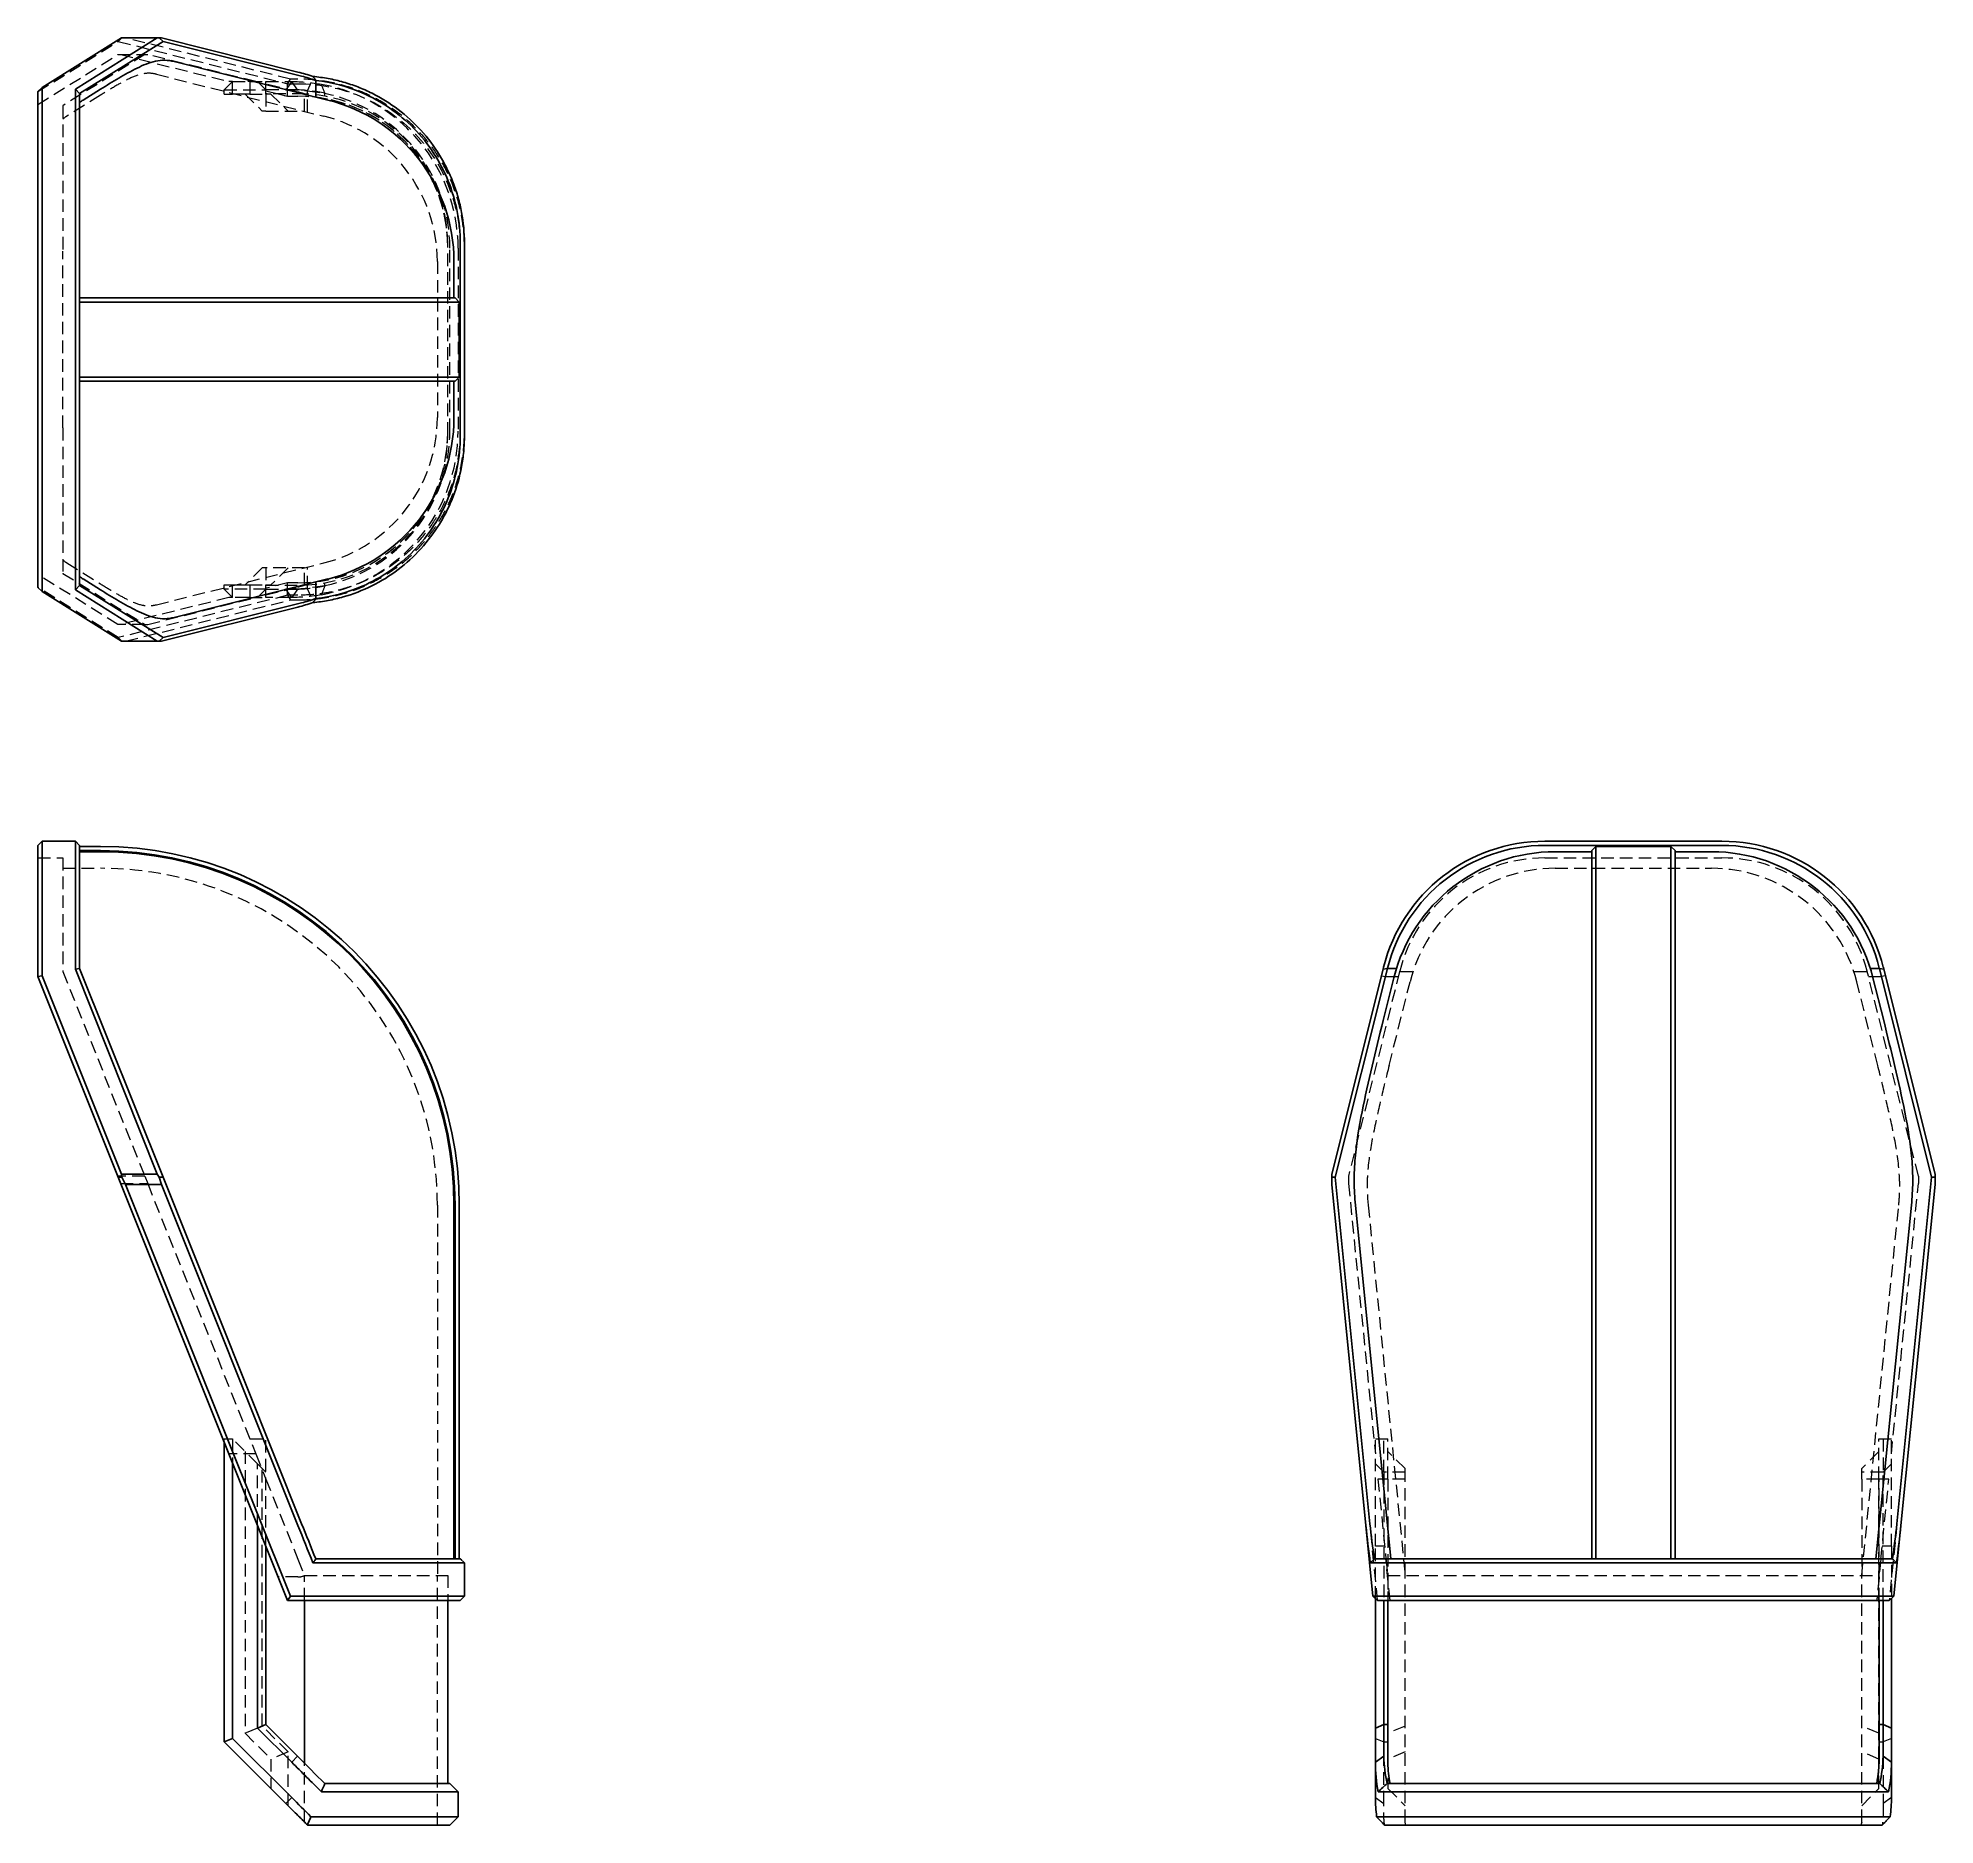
# Model space of a CAD drawing. Header units: millimetres. Extents: x 61 to 254, y 7 to 189.
import ezdxf

# ---------------------------------------------------------------- set-up
doc = ezdxf.new("R2010")
doc.units = ezdxf.units.MM
doc.linetypes.add('HIDDEN', pattern=[1.905, 1.27, -0.635])

msp = doc.modelspace()

# ---------------------------------------------------------------- linework, layer by layer
at = {"color": 7, "linetype": 'HIDDEN', "lineweight": 18}
for p, q in [((60.85, 183.2), (69.01, 188.3)), ((69.01, 188.3), (69.38, 188.66)), ((69.01, 188.3), (86.22, 184)), ((86.5, 184.47), (69.76, 188.66)), ((60.85, 181.89), (68.96, 186.96)), ((71.7, 186.96), (63.38, 181.77)), ((68.96, 186.96), (71.7, 186.96)), ((69.27, 186.96), (80.26, 184.22)), ((71.7, 186.96), (72, 186.96)), ((83, 184.22), (72, 186.96)), ((72.88, 184.96), (89.91, 180.7)), ((80.63, 184.22), (79.79, 183.37)), ((79.79, 182.95), (79.79, 183.37)), ((79.79, 183.37), (84.02, 183.37)), ((80.63, 184.22), (80.26, 184.22)), ((80.63, 182.95), (80.63, 184.22)), ((80.63, 184.22), (82.17, 184.22)), ((82.38, 184.22), (82.17, 184.22)), ((82.38, 184.22), (82.38, 182.95)), ((82.38, 184.22), (84.02, 184.22)), ((84.02, 183.37), (83.17, 184.22)), ((84.02, 182.95), (84.02, 184.22)), ((84.02, 184.22), (86.64, 184.22)), ((87.27, 183.15), (84.02, 183.96)), ((87.24, 183.37), (84.02, 183.37)), ((84.02, 183.28), (86.22, 182.73)), ((86.64, 184.22), (86.04, 183.37)), ((86.22, 184), (86.5, 184.47)), ((86.22, 184), (87.27, 184)), ((86.22, 182.73), (86.22, 184)), ((87.27, 184.47), (86.5, 184.47)), ((87.24, 183.37), (86.64, 184.22)), ((88.24, 181.12), (88.24, 183.29)), ((63.38, 181.77), (63.38, 181.76)), ((63.38, 181.76), (63.38, 166.99)), ((67.2, 182.83), (63.79, 180.7)), ((79.79, 182.95), (80.63, 182.95)), ((81.9, 182.95), (80.63, 182.95)), ((81.9, 182.95), (83.65, 181.2)), ((82.38, 182.95), (81.9, 182.95)), ((82.38, 182.95), (84.02, 182.95)), ((87.94, 182.97), (84.02, 182.97)), ((84.02, 182.95), (84.02, 181.2)), ((84.53, 182.95), (84.02, 182.95)), ((84.53, 182.95), (86.28, 181.2)), ((85.26, 182.97), (86.22, 182.73)), ((86.22, 182.73), (86.22, 182.97)), ((86.22, 182.73), (87.27, 182.73)), ((86.22, 182.73), (87.27, 182.73)), ((87.94, 181.2), (87.94, 182.97)), ((87.94, 181.2), (87.94, 182.97)), ((90, 182.73), (90, 183.02)), ((84.02, 181.2), (83.65, 181.2)), ((84.02, 181.2), (87.94, 181.2)), ((63.38, 149.01), (63.38, 166.99)), ((101.44, 165.94), (101.44, 150.06)), ((102.5, 148.32), (102.5, 167.68)), ((102.5, 148.32), (102.5, 167.68)), ((102.71, 148.7), (102.71, 167.3)), ((103.55, 167.3), (103.55, 148.7)), ((63.38, 149.01), (63.38, 134.24)), ((103.77, 148.53), (103.73, 147.76)), ((63.79, 135.3), (67.2, 133.17)), ((72.88, 131.04), (89.91, 135.3)), ((68.96, 129.04), (60.85, 134.11)), ((63.38, 134.24), (63.38, 134.23)), ((63.38, 134.23), (71.7, 129.04)), ((79.79, 133.05), (80.63, 133.05)), ((79.79, 132.63), (79.79, 133.05)), ((80.63, 131.78), (80.63, 133.05)), ((80.63, 133.05), (81.9, 133.05)), ((83.65, 134.8), (81.9, 133.05)), ((81.9, 133.05), (82.38, 133.05)), ((82.38, 133.05), (82.38, 131.78)), ((82.38, 133.05), (84.02, 133.05)), ((84.02, 134.8), (83.65, 134.8)), ((84.02, 134.8), (84.02, 133.05)), ((87.94, 134.8), (84.02, 134.8)), ((86.22, 133.27), (84.02, 132.72)), ((84.02, 131.78), (84.02, 133.05)), ((84.02, 133.05), (84.53, 133.05)), ((86.28, 134.8), (84.53, 133.05)), ((86.22, 133.27), (85.26, 133.03)), ((87.27, 133.27), (86.22, 133.27)), ((86.22, 132), (86.22, 133.27)), ((86.22, 133.03), (86.22, 133.27)), ((87.27, 133.27), (86.22, 133.27)), ((87.94, 133.03), (87.94, 134.8)), ((87.94, 133.03), (87.94, 134.8)), ((88.24, 132.71), (88.24, 134.88)), ((90, 132.98), (90, 133.27)), ((69.01, 127.7), (60.85, 132.8)), ((86.22, 132), (69.01, 127.7)), ((80.26, 131.78), (69.27, 129.04)), ((69.76, 127.34), (86.5, 131.53)), ((72, 129.04), (83, 131.78)), ((79.79, 132.63), (80.63, 131.78)), ((84.02, 132.63), (79.79, 132.63)), ((80.63, 131.78), (80.26, 131.78)), ((82.17, 131.78), (80.63, 131.78)), ((82.38, 131.78), (82.17, 131.78)), ((82.38, 131.78), (84.02, 131.78)), ((83.17, 131.78), (84.02, 132.63)), ((84.02, 133.03), (87.94, 133.03)), ((84.02, 132.04), (87.27, 132.85)), ((84.02, 132.63), (87.24, 132.63)), ((86.64, 131.78), (84.02, 131.78)), ((86.64, 131.78), (86.04, 132.63)), ((86.22, 132), (86.5, 131.53)), ((87.27, 132), (86.22, 132)), ((86.5, 131.53), (87.27, 131.53)), ((87.24, 132.63), (86.64, 131.78)), ((71.7, 129.04), (68.96, 129.04)), ((69.38, 127.34), (69.01, 127.7)), ((71.7, 129.04), (72, 129.04)), ((60.85, 105.31), (63.38, 105.31)), ((63.38, 105.31), (63.38, 93.78)), ((63.38, 104.25), (67.2, 104.25)), ((214.01, 105.31), (231.99, 105.31)), ((215.06, 104.25), (230.94, 104.25)), ((63.38, 93.78), (63.38, 93.75)), ((63.38, 93.75), (71.7, 72.97)), ((199.23, 93.75), (194.04, 72.97)), ((197.38, 93.33), (197.8, 93.25)), ((197.8, 93.26), (198.01, 94.07)), ((197.8, 93.25), (197.8, 93.26)), ((197.8, 93.26), (199.11, 93.26)), ((198.17, 84.21), (200.3, 92.72)), ((199.24, 93.78), (199.23, 93.75)), ((199.23, 93.75), (200.59, 93.75)), ((245.41, 93.75), (246.77, 93.75)), ((247.83, 84.21), (245.7, 92.72)), ((246.77, 93.75), (246.76, 93.78)), ((251.96, 72.97), (246.77, 93.75)), ((246.89, 93.26), (248.2, 93.26)), ((247.99, 94.07), (248.2, 93.26)), ((248.62, 93.33), (248.2, 93.25)), ((248.2, 93.26), (248.2, 93.25)), ((71.7, 72.97), (68.96, 72.97)), ((69.27, 72.2), (72, 72.2)), ((71.7, 72.97), (72, 72.2)), ((72, 72.2), (83, 44.72)), ((194.04, 72.97), (194.04, 72.2)), ((194.04, 72.2), (196.78, 44.72)), ((249.22, 44.72), (251.96, 72.2)), ((251.96, 72.97), (251.96, 72.2)), ((101.44, 70.01), (101.44, 32.37)), ((196.04, 70.01), (199.8, 32.37)), ((246.2, 32.37), (249.96, 70.01)), ((79.79, 45.91), (79.79, 46.25)), ((79.79, 46.25), (80.63, 46.25)), ((83, 44.72), (80.26, 44.72)), ((80.63, 46.25), (80.63, 43.79)), ((83.17, 43.71), (80.63, 46.25)), ((81.9, 44.98), (81.9, 16.33)), ((82.38, 46.25), (84.02, 46.25)), ((83, 44.72), (84.02, 42.17)), ((84.02, 35.34), (84.02, 46.25)), ((196.78, 46.25), (198.05, 46.25)), ((196.78, 35.34), (196.78, 46.25)), ((197.63, 42.87), (197.63, 46.25)), ((198.05, 42.17), (198.05, 46.25)), ((199.8, 43.23), (198.05, 44.98)), ((247.95, 44.98), (246.2, 43.23)), ((247.95, 46.25), (249.22, 46.25)), ((247.95, 42.17), (247.95, 46.25)), ((248.37, 46.25), (248.37, 42.87)), ((249.22, 35.34), (249.22, 46.25)), ((83.17, 37.45), (83.17, 43.71)), ((83.17, 43.71), (84.02, 42.87)), ((83.65, 17.06), (83.65, 43.23)), ((196.78, 43.71), (197.63, 42.87)), ((197.63, 42.87), (197.63, 29.83)), ((199.8, 42.87), (197.63, 42.87)), ((199.8, 42.87), (199.8, 43.23)), ((199.8, 42.17), (199.8, 42.87)), ((246.2, 42.87), (246.2, 43.23)), ((248.37, 42.87), (246.2, 42.87)), ((246.2, 42.17), (246.2, 42.87)), ((248.37, 42.87), (249.22, 43.71)), ((248.37, 29.83), (248.37, 42.87)), ((84.02, 42.17), (87.27, 34.02)), ((197.04, 42.17), (197.85, 34.02)), ((198.05, 42.17), (197.04, 42.17)), ((198.03, 42.17), (198.03, 32.37)), ((199.8, 42.17), (198.03, 42.17)), ((198.05, 42.17), (198.05, 16.33)), ((199.8, 32.37), (199.8, 42.17)), ((246.2, 42.17), (246.2, 32.37)), ((247.97, 42.17), (246.2, 42.17)), ((248.96, 42.17), (247.95, 42.17)), ((247.95, 16.33), (247.95, 42.17)), ((247.97, 32.37), (247.97, 42.17)), ((248.15, 34.02), (248.96, 42.17)), ((197, 29.83), (196.22, 37.63)), ((249.78, 37.63), (249, 29.83)), ((197.72, 35.34), (196.78, 35.34)), ((196.78, 30.02), (196.78, 35.34)), ((249.22, 35.34), (248.28, 35.34)), ((249.22, 35.34), (249.22, 30.02)), ((87.27, 34.02), (87.94, 32.37)), ((103.92, 33.91), (103.76, 34.06)), ((103.77, 34.06), (104.19, 33.64)), ((198.27, 29.83), (197.85, 34.02)), ((248.15, 34.02), (247.73, 29.83)), ((87.27, 32.23), (85.26, 32.23)), ((87.94, 32.37), (102.5, 32.37)), ((87.94, 32.37), (102.5, 32.37)), ((87.94, 29.83), (87.94, 32.37)), ((101.44, 7), (101.44, 32.37)), ((102.5, 32.37), (102.5, 29.84)), ((102.5, 32.37), (102.5, 29.84)), ((198.03, 32.37), (213.32, 32.37)), ((198.03, 32.37), (198.03, 32.23)), ((198.03, 32.37), (213.32, 32.37)), ((198.27, 29.83), (198.03, 32.23)), ((198.03, 32.23), (198.03, 29.83)), ((199.8, 7.31), (199.8, 32.37)), ((213.32, 32.37), (232.68, 32.37)), ((213.32, 32.37), (232.68, 32.37)), ((232.68, 32.37), (247.97, 32.37)), ((232.68, 32.37), (247.97, 32.37)), ((246.2, 7.31), (246.2, 32.37)), ((247.97, 32.23), (247.73, 29.83)), ((247.97, 32.23), (247.97, 32.37)), ((247.97, 29.83), (247.97, 32.23)), ((86.22, 29.83), (86.22, 29.83)), ((83.17, 16.86), (81.9, 16.33)), ((81.9, 16.33), (84.53, 13.71)), ((86.28, 14.43), (83.65, 17.06)), ((196.78, 15.81), (197.63, 15.46)), ((197.63, 15.46), (198.05, 15.46)), ((199.8, 17.06), (198.05, 16.33)), ((198.05, 16.33), (198.05, 13.71)), ((247.95, 16.33), (246.2, 17.06)), ((247.95, 13.71), (247.95, 16.33)), ((247.95, 15.46), (248.37, 15.46)), ((249.22, 15.81), (248.37, 15.46)), ((86.28, 14.43), (84.53, 13.71)), ((84.53, 13.71), (84.53, 10.72)), ((86.28, 8.97), (86.28, 14.43)), ((197.63, 9.2), (197.63, 13.99)), ((199.8, 14.43), (198.05, 13.71)), ((198.05, 13.71), (198.05, 10.72)), ((247.95, 13.71), (246.2, 14.43)), ((247.95, 10.72), (247.95, 13.71)), ((248.37, 13.99), (248.37, 9.2)), ((87.94, 7.31), (87.94, 13.29)), ((196.78, 9.8), (197.63, 9.2)), ((198.05, 10.72), (199.8, 8.97)), ((246.2, 8.97), (247.95, 10.72)), ((249.22, 9.8), (248.37, 9.2)), ((199.88, 7), (199.8, 7.31)), ((246.2, 7.31), (246.12, 7))]:
    msp.add_line(p, q, dxfattribs=at)
at = {"color": 7, "linetype": 'Continuous', "lineweight": 25}
for p, q in [((69.33, 188.66), (61.27, 183.62)), ((64.65, 183.45), (72.98, 188.66)), ((73.57, 188.3), (65.07, 183)), ((69.33, 188.66), (72.98, 188.66)), ((72.98, 188.66), (73.18, 188.66)), ((73.18, 188.66), (73.57, 188.3)), ((73.18, 188.66), (73.4, 188.66)), ((73.4, 188.66), (87.27, 185.19)), ((87.65, 184.78), (73.57, 188.3)), ((74.7, 186.25), (90.32, 182.34)), ((61.27, 183.62), (60.85, 183.2)), ((60.85, 183.2), (60.85, 183.2)), ((60.85, 182.99), (60.85, 183.2)), ((61.27, 183.62), (61.27, 183.4)), ((61.27, 183.4), (61.27, 166.99)), ((64.65, 183.4), (64.65, 183.45)), ((64.65, 183.45), (65.07, 183)), ((64.65, 166.99), (64.65, 183.4)), ((67.2, 183.44), (65.45, 182.34)), ((89.08, 182.65), (89.08, 184.33)), ((60.85, 166.99), (60.85, 182.99)), ((65.07, 183), (65.08, 182.99)), ((65.08, 182.99), (65.08, 166.99)), ((65.08, 182.99), (65.08, 182.99)), ((103.77, 148.19), (103.77, 167.81)), ((104.19, 167.81), (104.19, 148.19)), ((60.85, 149.01), (60.85, 166.99)), ((61.27, 166.99), (61.27, 149.01)), ((64.65, 149.01), (64.65, 166.99)), ((65.08, 166.99), (65.08, 149.01)), ((103.13, 165.94), (103.13, 162.23)), ((65.08, 162.23), (67.2, 162.23)), ((67.2, 162.23), (103.24, 162.23)), ((103.66, 161.81), (103.24, 162.23)), ((67.2, 161.81), (65.08, 161.81)), ((103.66, 161.81), (67.2, 161.81)), ((103.66, 154.19), (103.66, 161.81)), ((65.08, 154.19), (67.2, 154.19)), ((67.2, 153.77), (65.08, 153.77)), ((67.2, 154.19), (103.66, 154.19)), ((103.24, 153.77), (67.2, 153.77)), ((103.13, 153.77), (103.13, 150.06)), ((103.24, 153.77), (103.66, 154.19)), ((60.85, 133.01), (60.85, 149.01)), ((61.27, 149.01), (61.27, 132.6)), ((64.65, 132.6), (64.65, 149.01)), ((65.08, 149.01), (65.08, 133.01)), ((65.45, 133.66), (67.2, 132.56)), ((74.7, 129.75), (90.32, 133.66)), ((89.08, 131.67), (89.08, 133.35)), ((60.85, 132.8), (60.85, 133.01)), ((61.27, 132.38), (60.85, 132.8)), ((60.85, 132.8), (60.85, 132.8)), ((61.27, 132.6), (61.27, 132.38)), ((61.27, 132.38), (69.33, 127.34)), ((64.65, 132.55), (65.07, 133)), ((64.65, 132.55), (64.65, 132.6)), ((72.98, 127.34), (64.65, 132.55)), ((65.08, 133.01), (65.07, 133)), ((65.07, 133), (73.57, 127.7)), ((65.08, 133.01), (65.08, 133.01)), ((73.57, 127.7), (87.65, 131.22)), ((87.27, 130.81), (73.4, 127.34)), ((72.98, 127.34), (69.33, 127.34)), ((73.18, 127.34), (72.98, 127.34)), ((73.57, 127.7), (73.18, 127.34)), ((73.4, 127.34), (73.18, 127.34)), ((61.27, 107), (60.85, 106.58)), ((60.85, 94.09), (60.85, 106.58)), ((61.27, 107), (61.27, 94.19)), ((61.27, 107), (64.65, 107)), ((64.65, 94.19), (64.65, 107)), ((64.65, 107), (65.08, 106.58)), ((65.08, 106.58), (65.08, 94.09)), ((65.08, 106.47), (67.2, 106.47)), ((67.2, 106.05), (65.08, 106.05)), ((214.01, 107), (231.99, 107)), ((231.99, 106.58), (214.01, 106.58)), ((218.77, 106.05), (219.19, 106.47)), ((218.77, 70.01), (218.77, 106.05)), ((219.19, 106.47), (219.19, 70.01)), ((219.19, 106.47), (226.81, 106.47)), ((226.81, 70.01), (226.81, 106.47)), ((226.81, 106.47), (227.23, 106.05)), ((227.23, 106.05), (227.23, 70.01)), ((65.08, 105.94), (67.2, 105.94)), ((215.06, 105.94), (218.77, 105.94)), ((227.23, 105.94), (230.94, 105.94)), ((60.85, 93.26), (60.85, 94.09)), ((61.27, 93.33), (60.85, 93.25)), ((60.85, 93.25), (60.85, 93.26)), ((69.01, 72.84), (60.85, 93.25)), ((61.27, 94.19), (61.27, 93.33)), ((61.27, 93.33), (69.33, 73.17)), ((64.65, 94), (64.65, 94.19)), ((64.65, 94), (65.07, 94.08)), ((72.98, 73.17), (64.65, 94)), ((65.07, 94.08), (73.57, 72.84)), ((65.08, 94.09), (65.08, 94.07)), ((192.34, 73.17), (197.55, 94)), ((198, 94.08), (192.7, 72.84)), ((197.55, 94), (197.6, 94.19)), ((197.55, 94), (198, 94.08)), ((197.56, 88.77), (198.66, 93.13)), ((198.01, 94.07), (198, 94.08)), ((198.01, 94.09), (198.01, 94.07)), ((198.01, 94.07), (198.92, 94.07)), ((247.08, 94.07), (247.99, 94.07)), ((248.44, 88.77), (247.34, 93.13)), ((247.99, 94.07), (247.99, 94.09)), ((248, 94.08), (247.99, 94.07)), ((253.3, 72.84), (248, 94.08)), ((248.45, 94), (248, 94.08)), ((248.4, 94.19), (248.45, 94)), ((248.45, 94), (253.66, 73.17)), ((69.38, 72.87), (69.01, 72.84)), ((86.22, 29.83), (69.01, 72.84)), ((69.33, 73.17), (69.38, 72.87)), ((72.98, 73.17), (69.33, 73.17)), ((69.38, 72.87), (69.76, 72.12)), ((69.76, 72.12), (73.4, 72.12)), ((69.76, 72.12), (86.5, 30.25)), ((73.18, 72.87), (72.98, 73.17)), ((73.4, 72.12), (73.18, 72.87)), ((73.57, 72.84), (73.18, 72.87)), ((87.27, 37.44), (73.4, 72.12)), ((73.57, 72.84), (87.65, 37.63)), ((192.34, 72.87), (192.34, 73.17)), ((192.7, 72.84), (192.34, 72.87)), ((192.34, 72.12), (192.34, 72.87)), ((195.81, 37.44), (192.34, 72.12)), ((192.7, 72.84), (196.22, 37.63)), ((249.78, 37.63), (253.3, 72.84)), ((253.66, 72.12), (250.19, 37.44)), ((253.66, 72.87), (253.3, 72.84)), ((253.66, 73.17), (253.66, 72.87)), ((253.66, 72.87), (253.66, 72.12)), ((103.13, 70.01), (103.13, 34.06)), ((103.24, 34.06), (103.24, 70.01)), ((103.66, 70.01), (103.66, 34.06)), ((194.75, 70.01), (198.35, 34.06)), ((218.77, 34.06), (218.77, 70.01)), ((219.19, 70.01), (219.19, 34.06)), ((226.81, 34.06), (226.81, 70.01)), ((227.23, 70.01), (227.23, 34.06)), ((247.65, 34.06), (251.25, 70.01)), ((79.79, 15.46), (79.79, 45.91)), ((80.63, 43.79), (80.63, 15.81)), ((83.17, 16.86), (83.17, 37.45)), ((196.53, 30.25), (195.81, 37.44)), ((250.19, 37.44), (249.47, 30.25)), ((84.02, 35.34), (84.02, 17.21)), ((104.19, 33.64), (103.77, 34.06)), ((104.19, 33.64), (104.19, 30.26)), ((213.19, 34.06), (232.81, 34.06)), ((232.81, 33.64), (213.19, 33.64)), ((86.22, 29.83), (86.5, 30.25)), ((87.27, 29.83), (86.22, 29.83)), ((86.5, 30.25), (87.27, 30.25)), ((87.94, 13.29), (87.94, 29.83)), ((102.5, 11.23), (102.5, 29.83)), ((103.77, 29.83), (104.19, 30.26)), ((197, 29.83), (196.53, 30.25)), ((196.78, 16.86), (196.78, 30.02)), ((197.63, 29.83), (197.63, 17.21)), ((198.03, 13.29), (198.03, 29.83)), ((213.53, 30.26), (232.47, 30.26)), ((232.47, 29.83), (213.53, 29.83)), ((247.97, 13.29), (247.97, 29.83)), ((248.37, 17.21), (248.37, 29.83)), ((249, 29.83), (249.47, 30.25)), ((249.22, 30.02), (249.22, 16.86)), ((80.63, 15.81), (79.79, 15.46)), ((86.04, 9.2), (79.79, 15.46)), ((80.63, 15.81), (86.64, 9.8)), ((84.02, 17.21), (83.17, 16.86)), ((86.64, 13.39), (83.17, 16.86)), ((84.02, 17.21), (87.24, 13.99)), ((197.63, 17.21), (196.78, 16.86)), ((196.78, 13.39), (196.78, 16.86)), ((197.63, 17.21), (198.03, 17.21)), ((197.63, 17.21), (197.63, 13.99)), ((247.97, 17.21), (248.37, 17.21)), ((248.37, 13.99), (248.37, 17.21)), ((248.37, 17.21), (249.22, 16.86)), ((249.22, 16.86), (249.22, 13.39)), ((87.24, 13.99), (86.64, 13.39)), ((197.63, 13.99), (196.78, 13.39)), ((248.37, 13.99), (249.22, 13.39)), ((196.78, 9.8), (196.78, 13.39)), ((249.22, 13.39), (249.22, 9.8)), ((86.64, 9.8), (86.04, 9.2)), ((103.55, 10.38), (89.66, 10.38)), ((90, 11.23), (102.71, 11.23)), ((102.71, 11.23), (103.55, 10.38)), ((103.55, 10.38), (103.55, 7.85)), ((213.7, 10.38), (197.06, 10.38)), ((197.98, 11.23), (213.7, 11.23)), ((213.7, 11.23), (232.3, 11.23)), ((232.3, 10.38), (213.7, 10.38)), ((232.3, 11.23), (248.02, 11.23)), ((88.59, 7.85), (103.55, 7.85)), ((103.55, 7.85), (102.71, 7)), ((196.9, 7.85), (213.7, 7.85)), ((213.7, 7.85), (232.3, 7.85)), ((232.3, 7.85), (249.1, 7.85)), ((102.71, 7), (88.24, 7)), ((213.7, 7), (197.71, 7)), ((232.3, 7), (213.7, 7)), ((248.29, 7), (232.3, 7))]:
    msp.add_line(p, q, dxfattribs=at)
at = {"color": 7, "linetype": 'HIDDEN', "lineweight": 18, "flags": 128}
for points in [[(88.24, 183.29), (89.54, 183.11), (90, 183.02)], [(90, 132.98), (89.54, 132.89), (88.24, 132.71)]]:
    msp.add_lwpolyline(points, dxfattribs=at)
at = {"color": 7, "linetype": 'Continuous', "lineweight": 25, "flags": 128}
msp.add_lwpolyline([(248.94, 10.38), (248.64, 10.38), (248.23, 10.38), (247.71, 10.38), (247.09, 10.38), (246.37, 10.38), (245.56, 10.38), (244.65, 10.38), (243.67, 10.38), (242.6, 10.38), (241.47, 10.38), (240.28, 10.38), (239.03, 10.38), (237.74, 10.38), (236.41, 10.38), (235.06, 10.38), (233.69, 10.38), (232.3, 10.38)], dxfattribs=at)
at = {"color": 7, "linetype": 'HIDDEN', "lineweight": 18}
for centre, radius, start, end in [((86.64, 167.3), 16.91, 69.668, 79.7312), ((86.64, 167.3), 16.07, 0, 77.9446), ((86.64, 167.3), 16.91, 0, 61.8999), ((86.22, 165.94), 15.22, 0, 75.9638), ((86.64, 148.7), 16.91, 280.2688, 0), ((86.22, 150.06), 15.22, 284.0362, 0), ((86.64, 148.7), 16.07, 282.0554, 0), ((67.2, 70.01), 34.24, 0, 90), ((214.01, 90.09), 15.22, 90, 165.9638), ((215.06, 89.03), 15.22, 90, 165.9638), ((230.94, 89.03), 15.22, 14.0362, 90), ((231.99, 90.09), 15.22, 14.0362, 90)]:
    msp.add_arc(centre, radius, start, end, dxfattribs=at)
at = {"color": 7, "linetype": 'Continuous', "lineweight": 25}
for centre, radius, start, end in [((86.22, 165.94), 16.91, 0, 75.9638), ((86.22, 150.06), 16.91, 284.0362, 0), ((67.2, 70.01), 36.46, 0, 90), ((67.2, 70.01), 36.04, 0, 90), ((214.01, 90.09), 16.91, 90, 165.9638), ((214.01, 90.09), 16.49, 90, 165.9638), ((231.99, 90.09), 16.91, 14.0362, 90), ((231.99, 90.09), 16.49, 14.0362, 90), ((67.2, 70.01), 35.93, 0, 90), ((215.06, 89.03), 16.91, 90, 165.9638), ((230.94, 89.03), 16.91, 14.0362, 90)]:
    msp.add_arc(centre, radius, start, end, dxfattribs=at)
for centre, start_param, end_param in [((67.09, 165.94), 0.244979, 0.302749), ((67.09, 150.06), 2.838843, 2.896614)]:
    msp.add_ellipse(centre, major_axis=(0, 16.91), ratio=0.4, start_param=start_param, end_param=end_param, dxfattribs=at)
at = {"color": 7, "linetype": 'HIDDEN', "lineweight": 18}
for centre, major_axis, ratio, start_param, end_param in [((87.27, 167.85), (-11.31, 13.07), 0.779747, 5.402329, 5.445737), ((87.27, 167.43), (0, -15.3), 0.995037, 1.570796, 3.141593), ((87.27, 167.43), (0, -15.3), 0.995037, 1.587378, 3.141593), ((87.27, 167.68), (0, -15.3), 0.995037, 1.570796, 3.098185), ((87.27, 167.68), (0, -15.3), 0.995037, 1.570796, 3.098185), ((65.27, 165.94), (0, 15.22), 0.4, 0.244979, 0.315061), ((87.27, 148.57), (0, 15.3), 0.995037, 3.141593, 4.712389), ((87.27, 148.57), (0, 15.3), 0.995037, 3.141593, 4.695807), ((87.27, 148.32), (0, 15.3), 0.995037, 3.185001, 4.712389), ((87.27, 148.32), (0, 15.3), 0.995037, 3.185001, 4.712389), ((65.27, 150.06), (0, 15.22), 0.4, 2.826531, 2.896614), ((87.27, 148.15), (11.31, 13.07), 0.779747, 3.979041, 4.022449), ((213.15, 34.02), (-4.52, 38.01), 0.397267, 1.523555, 1.566963), ((232.85, 34.02), (4.52, 38.01), 0.397267, 4.716223, 4.759631), ((87.27, 185.2), (0, -152.98), 0.099504, 0, 0.043408)]:
    msp.add_ellipse(centre, major_axis=major_axis, ratio=ratio, start_param=start_param, end_param=end_param, dxfattribs=at)
at = {"color": 7, "linetype": 'Continuous', "lineweight": 25}
for points, knots in [([(74.7, 186.25), (74.38, 186.33), (74.07, 186.38), (73.43, 186.39), (73.12, 186.36), (72.17, 186.16), (71.54, 185.89), (70.3, 185.28), (69.67, 184.93), (68.44, 184.2), (67.82, 183.82), (67.2, 183.44)], [0, 0, 0, 0, 0.125, 0.125, 0.25, 0.25, 0.5, 0.5, 0.75, 0.75, 1, 1, 1, 1]), ([(89.08, 184.33), (89.06, 184.36), (89.03, 184.4), (89.01, 184.43), (88.99, 184.47), (88.96, 184.5), (88.94, 184.53), (88.91, 184.57), (88.89, 184.6), (88.87, 184.64), (88.84, 184.67), (88.82, 184.7), (88.79, 184.74)], [0, 0, 0, 0, 0.0001632543, 0.0001632543, 0.0001632543, 0.0003265086, 0.0003265086, 0.0003265086, 0.0004897728, 0.0004897728, 0.0004897728, 0.0006530391, 0.0006530391, 0.0006530391, 0.0006530391]), ([(88.79, 184.74), (89.32, 184.69), (89.84, 184.62), (90.87, 184.43), (91.38, 184.31), (92.38, 184.02), (92.88, 183.86), (93.85, 183.48), (94.33, 183.27), (95.74, 182.56), (96.62, 182.01), (98.29, 180.75), (99.07, 180.04), (100.48, 178.49), (101.11, 177.64), (101.93, 176.3), (102.19, 175.84), (102.65, 174.9), (102.87, 174.42), (103.24, 173.44), (103.41, 172.94), (103.69, 171.94), (103.81, 171.43), (104.09, 169.9), (104.19, 168.86), (104.19, 167.81)], [0, 0, 0, 0, 0.0625, 0.0625, 0.125, 0.125, 0.1875, 0.1875, 0.25, 0.25, 0.375, 0.375, 0.5, 0.5, 0.625, 0.625, 0.6875, 0.6875, 0.75, 0.75, 0.8125, 0.8125, 0.875, 0.875, 1, 1, 1, 1]), ([(103.77, 167.81), (103.77, 168.89), (103.67, 169.96), (103.26, 172.07), (102.95, 173.1), (101.75, 176.08), (100.55, 177.92), (97.56, 180.99), (95.76, 182.23), (92.29, 183.73), (90.7, 184.15), (89.08, 184.33)], [0.6310831, 0.6310831, 0.6310831, 0.6310831, 0.6751636, 0.6751636, 0.719244, 0.719244, 0.807405, 0.807405, 0.895566, 0.895566, 0.9625087, 0.9625087, 0.9625087, 0.9625087]), ([(104.19, 148.19), (104.19, 147.66), (104.16, 147.14), (104.07, 146.09), (103.99, 145.58), (103.71, 144.04), (103.42, 143.03), (102.86, 141.56), (102.65, 141.08), (102.18, 140.14), (101.92, 139.68), (101.1, 138.34), (100.46, 137.5), (99.06, 135.95), (98.29, 135.25), (96.62, 133.98), (95.72, 133.43), (93.84, 132.49), (92.87, 132.12), (91.37, 131.69), (90.87, 131.57), (89.84, 131.38), (89.32, 131.31), (88.79, 131.26)], [0, 0, 0, 0, 0.0625, 0.0625, 0.125, 0.125, 0.25, 0.25, 0.3125, 0.3125, 0.375, 0.375, 0.5, 0.5, 0.625, 0.625, 0.75, 0.75, 0.875, 0.875, 0.9375, 0.9375, 1, 1, 1, 1]), ([(89.08, 131.67), (90.7, 131.85), (92.29, 132.27), (95.76, 133.77), (97.56, 135.01), (100.55, 138.08), (101.75, 139.92), (102.95, 142.9), (103.26, 143.93), (103.67, 146.04), (103.77, 147.11), (103.77, 148.19)], [0.0374943, 0.0374943, 0.0374943, 0.0374943, 0.1044363, 0.1044363, 0.1925999, 0.1925999, 0.2807634, 0.2807634, 0.3248452, 0.3248452, 0.368927, 0.368927, 0.368927, 0.368927]), ([(67.2, 132.56), (67.81, 132.18), (68.43, 131.8), (69.67, 131.07), (70.29, 130.73), (71.53, 130.12), (72.15, 129.85), (73.1, 129.65), (73.42, 129.61), (74.06, 129.62), (74.38, 129.67), (74.7, 129.75)], [0, 0, 0, 0, 0.25, 0.25, 0.5, 0.5, 0.75, 0.75, 0.875, 0.875, 1, 1, 1, 1]), ([(89.08, 131.67), (89.06, 131.64), (89.03, 131.6), (89.01, 131.57), (88.99, 131.53), (88.96, 131.5), (88.94, 131.47), (88.91, 131.43), (88.89, 131.4), (88.87, 131.36), (88.84, 131.33), (88.82, 131.3), (88.79, 131.26)], [0, 0, 0, 0, 0.0001631871, 0.0001631871, 0.0001631871, 0.0003263742, 0.0003263742, 0.0003263742, 0.0004895712, 0.0004895712, 0.0004895712, 0.0006527702, 0.0006527702, 0.0006527702, 0.0006527702]), ([(197.56, 88.77), (197.18, 87.22), (196.8, 85.68), (196.07, 82.59), (195.73, 81.05), (195.12, 77.94), (194.85, 76.38), (194.65, 74.01), (194.61, 73.21), (194.62, 71.61), (194.67, 70.81), (194.75, 70.01)], [0, 0, 0, 0, 0.25, 0.25, 0.5, 0.5, 0.75, 0.75, 0.875, 0.875, 1, 1, 1, 1]), ([(251.25, 70.01), (251.33, 70.8), (251.38, 71.59), (251.39, 73.17), (251.36, 73.96), (251.16, 76.33), (250.89, 77.9), (250.28, 81.02), (249.93, 82.57), (249.2, 85.67), (248.82, 87.22), (248.44, 88.77)], [0, 0, 0, 0, 0.125, 0.125, 0.25, 0.25, 0.5, 0.5, 0.75, 0.75, 1, 1, 1, 1]), ([(89.08, 34.06), (89.06, 34.02), (89.03, 33.99), (89.01, 33.95), (88.99, 33.92), (88.96, 33.88), (88.94, 33.85), (88.91, 33.82), (88.89, 33.78), (88.87, 33.75), (88.84, 33.71), (88.82, 33.68), (88.79, 33.64)], [0, 0, 0, 0, 0.0001631871, 0.0001631871, 0.0001631871, 0.0003263742, 0.0003263742, 0.0003263742, 0.0004895712, 0.0004895712, 0.0004895712, 0.0006527702, 0.0006527702, 0.0006527702, 0.0006527702]), ([(104.19, 33.64), (104.19, 33.64), (104.16, 33.64), (104.07, 33.64), (103.99, 33.64), (103.71, 33.64), (103.42, 33.64), (102.86, 33.64), (102.65, 33.64), (102.18, 33.64), (101.92, 33.64), (101.1, 33.64), (100.46, 33.64), (99.06, 33.64), (98.29, 33.64), (96.62, 33.64), (95.72, 33.64), (93.84, 33.64), (92.87, 33.64), (91.37, 33.64), (90.87, 33.64), (89.84, 33.64), (89.32, 33.64), (88.79, 33.64)], [0, 0, 0, 0, 0.0625, 0.0625, 0.125, 0.125, 0.25, 0.25, 0.3125, 0.3125, 0.375, 0.375, 0.5, 0.5, 0.625, 0.625, 0.75, 0.75, 0.875, 0.875, 0.9375, 0.9375, 1, 1, 1, 1]), ([(89.08, 34.06), (90.7, 34.06), (92.29, 34.06), (95.76, 34.06), (97.56, 34.06), (100.55, 34.06), (101.75, 34.06), (102.95, 34.06), (103.26, 34.06), (103.67, 34.06), (103.77, 34.06), (103.77, 34.06)], [0.0374943, 0.0374943, 0.0374943, 0.0374943, 0.1044363, 0.1044363, 0.1925999, 0.1925999, 0.2807634, 0.2807634, 0.3248452, 0.3248452, 0.368927, 0.368927, 0.368927, 0.368927]), ([(196.67, 34.06), (196.64, 34.02), (196.6, 33.99), (196.57, 33.95), (196.53, 33.92), (196.5, 33.88), (196.47, 33.85), (196.43, 33.82), (196.4, 33.78), (196.36, 33.75), (196.33, 33.71), (196.3, 33.68), (196.26, 33.64)], [0, 0, 0, 0, 0.0001631871, 0.0001631871, 0.0001631871, 0.0003263742, 0.0003263742, 0.0003263742, 0.0004895712, 0.0004895712, 0.0004895712, 0.0006527702, 0.0006527702, 0.0006527702, 0.0006527702]), ([(213.19, 33.64), (212.66, 33.64), (212.14, 33.64), (211.09, 33.64), (210.58, 33.64), (209.04, 33.64), (208.03, 33.64), (206.56, 33.64), (206.08, 33.64), (205.14, 33.64), (204.68, 33.64), (203.34, 33.64), (202.5, 33.64), (200.95, 33.64), (200.25, 33.64), (198.98, 33.64), (198.43, 33.64), (197.49, 33.64), (197.12, 33.64), (196.69, 33.64), (196.57, 33.64), (196.38, 33.64), (196.31, 33.64), (196.26, 33.64)], [0, 0, 0, 0, 0.0625, 0.0625, 0.125, 0.125, 0.25, 0.25, 0.3125, 0.3125, 0.375, 0.375, 0.5, 0.5, 0.625, 0.625, 0.75, 0.75, 0.875, 0.875, 0.9375, 0.9375, 1, 1, 1, 1]), ([(196.67, 34.06), (196.85, 34.06), (197.27, 34.06), (198.77, 34.06), (200.01, 34.06), (203.08, 34.06), (204.92, 34.06), (207.9, 34.06), (208.93, 34.06), (211.04, 34.06), (212.11, 34.06), (213.19, 34.06)], [0.0374943, 0.0374943, 0.0374943, 0.0374943, 0.1044363, 0.1044363, 0.1925999, 0.1925999, 0.2807634, 0.2807634, 0.3248452, 0.3248452, 0.368927, 0.368927, 0.368927, 0.368927]), ([(232.81, 34.06), (233.89, 34.06), (234.96, 34.06), (237.07, 34.06), (238.1, 34.06), (241.08, 34.06), (242.92, 34.06), (245.99, 34.06), (247.23, 34.06), (248.73, 34.06), (249.15, 34.06), (249.33, 34.06)], [0.6310831, 0.6310831, 0.6310831, 0.6310831, 0.6751636, 0.6751636, 0.719244, 0.719244, 0.807405, 0.807405, 0.895566, 0.895566, 0.9625087, 0.9625087, 0.9625087, 0.9625087]), ([(249.74, 33.64), (249.69, 33.64), (249.62, 33.64), (249.43, 33.64), (249.31, 33.64), (249.02, 33.64), (248.86, 33.64), (248.48, 33.64), (248.27, 33.64), (247.56, 33.64), (247.01, 33.64), (245.75, 33.64), (245.04, 33.64), (243.49, 33.64), (242.64, 33.64), (241.3, 33.64), (240.84, 33.64), (239.9, 33.64), (239.42, 33.64), (238.44, 33.64), (237.94, 33.64), (236.94, 33.64), (236.43, 33.64), (234.9, 33.64), (233.86, 33.64), (232.81, 33.64)], [0, 0, 0, 0, 0.0625, 0.0625, 0.125, 0.125, 0.1875, 0.1875, 0.25, 0.25, 0.375, 0.375, 0.5, 0.5, 0.625, 0.625, 0.6875, 0.6875, 0.75, 0.75, 0.8125, 0.8125, 0.875, 0.875, 1, 1, 1, 1]), ([(249.33, 34.06), (249.36, 34.02), (249.4, 33.99), (249.43, 33.95), (249.47, 33.92), (249.5, 33.89), (249.53, 33.85), (249.57, 33.82), (249.6, 33.78), (249.64, 33.75), (249.67, 33.71), (249.7, 33.68), (249.74, 33.64)], [0, 0, 0, 0, 0.0001632543, 0.0001632543, 0.0001632543, 0.0003265086, 0.0003265086, 0.0003265086, 0.0004897728, 0.0004897728, 0.0004897728, 0.0006530391, 0.0006530391, 0.0006530391, 0.0006530391]), ([(87.27, 30.25), (87.83, 30.25), (88.39, 30.25), (89.5, 30.25), (90.04, 30.25), (91.12, 30.25), (91.66, 30.25), (92.72, 30.25), (93.24, 30.25), (94.27, 30.25), (94.77, 30.25), (95.75, 30.26), (96.23, 30.26), (97.61, 30.26), (98.47, 30.25), (99.65, 30.25), (100.02, 30.26), (100.72, 30.26), (101.37, 30.26), (101.94, 30.26), (102.46, 30.26), (102.7, 30.26), (103.12, 30.26), (103.3, 30.26), (103.62, 30.26), (103.76, 30.26), (104.08, 30.26), (104.19, 30.26), (104.19, 30.26)], [0, 0, 0, 0, 0.0625, 0.0625, 0.125, 0.125, 0.1875, 0.1875, 0.25, 0.25, 0.3125, 0.3125, 0.375, 0.375, 0.5, 0.5, 0.5625, 0.5625, 0.625, 0.6875, 0.6875, 0.75, 0.75, 0.8125, 0.8125, 0.875, 0.875, 1, 1, 1, 1]), ([(103.77, 29.83), (103.76, 29.83), (103.65, 29.83), (103.23, 29.83), (102.91, 29.83), (101.68, 29.83), (100.46, 29.83), (97.41, 29.83), (95.58, 29.83), (92.59, 29.83), (91.55, 29.83), (89.44, 29.83), (88.36, 29.83), (87.27, 29.83)], [0.6272967, 0.6272967, 0.6272967, 0.6272967, 0.6719272, 0.6719272, 0.7165577, 0.7165577, 0.8058187, 0.8058187, 0.8950797, 0.8950797, 0.9397102, 0.9397102, 0.9843407, 0.9843407, 0.9843407, 0.9843407]), ([(196.53, 30.25), (196.53, 30.25), (196.56, 30.25), (196.67, 30.25), (196.75, 30.25), (196.97, 30.25), (197.1, 30.25), (197.42, 30.25), (197.61, 30.25), (198.04, 30.25), (198.28, 30.25), (198.81, 30.26), (199.1, 30.26), (200.03, 30.26), (200.74, 30.25), (201.93, 30.25), (202.34, 30.26), (203.2, 30.26), (204.09, 30.26), (205.04, 30.26), (206.02, 30.26), (206.52, 30.26), (207.55, 30.26), (208.08, 30.26), (209.14, 30.26), (209.68, 30.26), (211.31, 30.26), (212.41, 30.26), (213.53, 30.26)], [0, 0, 0, 0, 0.0625, 0.0625, 0.125, 0.125, 0.1875, 0.1875, 0.25, 0.25, 0.3125, 0.3125, 0.375, 0.375, 0.5, 0.5, 0.5625, 0.5625, 0.625, 0.6875, 0.6875, 0.75, 0.75, 0.8125, 0.8125, 0.875, 0.875, 1, 1, 1, 1]), ([(213.53, 29.83), (212.44, 29.83), (211.36, 29.83), (209.25, 29.83), (208.21, 29.83), (205.21, 29.83), (203.38, 29.83), (200.32, 29.83), (199.09, 29.83), (197.84, 29.83), (197.53, 29.83), (197.1, 29.83), (197, 29.83), (197, 29.83)], [0.6272967, 0.6272967, 0.6272967, 0.6272967, 0.6719272, 0.6719272, 0.7165577, 0.7165577, 0.8058187, 0.8058187, 0.8950797, 0.8950797, 0.9397102, 0.9397102, 0.9843407, 0.9843407, 0.9843407, 0.9843407]), ([(232.47, 30.26), (233.03, 30.26), (233.59, 30.26), (234.7, 30.26), (235.25, 30.26), (236.33, 30.26), (236.87, 30.26), (237.93, 30.26), (238.46, 30.26), (240, 30.26), (240.98, 30.26), (242.37, 30.26), (242.81, 30.26), (243.68, 30.26), (244.09, 30.25), (245.27, 30.25), (245.97, 30.26), (246.9, 30.26), (247.19, 30.26), (247.72, 30.25), (247.95, 30.25), (248.38, 30.25), (248.57, 30.25), (248.89, 30.25), (249.03, 30.25), (249.36, 30.25), (249.47, 30.25), (249.47, 30.25)], [0, 0, 0, 0, 0.0625, 0.0625, 0.125, 0.125, 0.1875, 0.1875, 0.25, 0.25, 0.375, 0.375, 0.4375, 0.4375, 0.5, 0.5, 0.625, 0.625, 0.6875, 0.6875, 0.75, 0.75, 0.8125, 0.8125, 0.875, 0.875, 1, 1, 1, 1]), ([(249, 29.83), (249, 29.83), (248.57, 29.83), (246.91, 29.83), (245.68, 29.83), (242.62, 29.83), (240.79, 29.83), (237.79, 29.83), (236.75, 29.83), (234.64, 29.83), (233.56, 29.83), (232.47, 29.83)], [0.0156512, 0.0156512, 0.0156512, 0.0156512, 0.1049144, 0.1049144, 0.1941777, 0.1941777, 0.2834409, 0.2834409, 0.3280725, 0.3280725, 0.3727041, 0.3727041, 0.3727041, 0.3727041]), ([(247.97, 13.29), (247.96, 13.17), (247.95, 12.94), (247.92, 12.6), (247.89, 12.25), (247.84, 11.91), (247.79, 11.57), (247.75, 11.34), (247.73, 11.23)], [0, 0, 0, 0, 0.167262, 0.334228, 0.50094, 0.667443, 0.833782, 1, 1, 1, 1]), ([(88.23, 7.01), (88.11, 7.13), (87.87, 7.38), (87.51, 7.74), (87.08, 8.16), (86.59, 8.65), (86.23, 9.02), (86.04, 9.2)], [0, 0, 0, 0, 0.166039, 0.331463, 0.49631, 0.747121, 1, 1, 1, 1]), ([(88.59, 7.85), (88.53, 7.71), (88.47, 7.57), (88.41, 7.43), (88.38, 7.36), (88.35, 7.29), (88.32, 7.22), (88.29, 7.15), (88.26, 7.08), (88.23, 7.01)], [0.000000032, 0.000000032, 0.000000032, 0.000000032, 0.000604335, 0.000604335, 0.000604335, 0.000906528, 0.000906528, 0.000906528, 0.00120873, 0.00120873, 0.00120873, 0.00120873]), ([(196.9, 7.85), (197.03, 7.71), (197.16, 7.57), (197.3, 7.43), (197.36, 7.36), (197.43, 7.29), (197.5, 7.22), (197.56, 7.15), (197.63, 7.08), (197.7, 7.01)], [0.000000032, 0.000000032, 0.000000032, 0.000000032, 0.000604335, 0.000604335, 0.000604335, 0.000906528, 0.000906528, 0.000906528, 0.00120873, 0.00120873, 0.00120873, 0.00120873]), ([(249.1, 7.85), (248.97, 7.71), (248.84, 7.57), (248.7, 7.43), (248.64, 7.36), (248.57, 7.29), (248.5, 7.22), (248.44, 7.15), (248.37, 7.08), (248.3, 7.01)], [0.000000043, 0.000000043, 0.000000043, 0.000000043, 0.000604351, 0.000604351, 0.000604351, 0.000906552, 0.000906552, 0.000906552, 0.001208761, 0.001208761, 0.001208761, 0.001208761])]:
    msp.add_open_spline(points, degree=3, knots=knots, dxfattribs=at)
for points in [[(87.27, 185.19), (87.78, 185.06), (88.29, 184.91), (88.79, 184.74)], [(89.08, 184.33), (88.61, 184.5), (88.13, 184.65), (87.65, 184.78)], [(88.79, 131.26), (88.29, 131.09), (87.78, 130.94), (87.27, 130.81)], [(87.65, 131.22), (88.13, 131.35), (88.61, 131.5), (89.08, 131.67)], [(88.79, 33.64), (88.29, 34.9), (87.78, 36.17), (87.27, 37.44)], [(87.65, 37.63), (88.13, 36.44), (88.61, 35.25), (89.08, 34.06)], [(196.26, 33.64), (196.09, 34.9), (195.94, 36.17), (195.81, 37.44)], [(196.22, 37.63), (196.35, 36.44), (196.5, 35.25), (196.67, 34.06)], [(249.33, 34.06), (249.5, 35.25), (249.65, 36.44), (249.78, 37.63)], [(250.19, 37.44), (250.06, 36.17), (249.91, 34.9), (249.74, 33.64)], [(87.24, 13.99), (88.16, 13.06), (89.08, 12.14), (90, 11.23)], [(197.63, 13.99), (197.66, 13.06), (197.77, 12.14), (197.96, 11.23)], [(248.04, 11.23), (248.23, 12.14), (248.34, 13.06), (248.37, 13.99)], [(89.66, 10.38), (88.65, 11.38), (87.65, 12.38), (86.64, 13.39)], [(197.06, 10.38), (196.87, 11.38), (196.78, 12.38), (196.78, 13.39)], [(198.27, 11.23), (198.14, 11.91), (198.06, 12.6), (198.03, 13.29)], [(249.22, 13.39), (249.22, 12.38), (249.13, 11.38), (248.94, 10.38)], [(86.64, 9.8), (87.29, 9.15), (87.94, 8.5), (88.59, 7.85)], [(90.02, 11.21), (89.9, 10.95), (89.78, 10.68), (89.66, 10.38)], [(90, 11.23), (90, 11.22), (90.01, 11.22), (90.02, 11.21)], [(196.78, 9.8), (196.78, 9.15), (196.82, 8.5), (196.9, 7.85)], [(197.97, 11.21), (197.68, 10.95), (197.38, 10.68), (197.06, 10.38)], [(197.96, 11.23), (197.97, 11.22), (197.97, 11.22), (197.97, 11.21)], [(197.97, 11.21), (197.97, 11.22), (197.98, 11.22), (197.98, 11.23)], [(248.02, 11.23), (248.02, 11.22), (248.03, 11.22), (248.03, 11.21)], [(248.03, 11.21), (248.03, 11.22), (248.03, 11.22), (248.04, 11.23)], [(248.03, 11.21), (248.33, 10.94), (248.63, 10.67), (248.94, 10.38)], [(249.1, 7.85), (249.18, 8.5), (249.22, 9.15), (249.22, 9.8)], [(88.24, 7), (88.24, 7), (88.24, 7.01), (88.23, 7.01)], [(197.71, 7), (197.71, 7), (197.7, 7.01), (197.7, 7.01)], [(248.3, 7.01), (248.3, 7.01), (248.29, 7), (248.29, 7)]]:
    msp.add_open_spline(points, degree=3, dxfattribs=at)
at = {"color": 7, "linetype": 'HIDDEN', "lineweight": 18}
for points, knots in [([(72.88, 184.96), (72.64, 185.02), (72.4, 185.06), (71.92, 185.07), (71.68, 185.04), (70.97, 184.89), (70.49, 184.69), (69.54, 184.23), (69.07, 183.96), (68.13, 183.41), (67.67, 183.12), (67.2, 182.83)], [0, 0, 0, 0, 0.125, 0.125, 0.25, 0.25, 0.5, 0.5, 0.75, 0.75, 1, 1, 1, 1]), ([(86.04, 183.37), (86.16, 183.37), (86.41, 183.38), (86.77, 183.38), (87.14, 183.37), (87.5, 183.36), (87.87, 183.34), (88.11, 183.31), (88.23, 183.3)], [0, 0, 0, 0, 0.167017, 0.333839, 0.500507, 0.667062, 0.833546, 1, 1, 1, 1]), ([(104.19, 167.47), (104.19, 168.03), (104.16, 168.59), (104.05, 169.7), (103.97, 170.25), (103.75, 171.33), (103.62, 171.87), (103.3, 172.93), (103.11, 173.46), (102.48, 175), (101.96, 175.98), (101.04, 177.37), (100.71, 177.81), (100, 178.68), (99.63, 179.09), (98.46, 180.27), (97.61, 180.97), (96.23, 181.9), (95.75, 182.19), (94.77, 182.72), (94.28, 182.95), (93.26, 183.38), (92.74, 183.57), (91.68, 183.89), (91.14, 184.03), (89.5, 184.36), (88.39, 184.47), (87.27, 184.47)], [0, 0, 0, 0, 0.0625, 0.0625, 0.125, 0.125, 0.1875, 0.1875, 0.25, 0.25, 0.375, 0.375, 0.4375, 0.4375, 0.5, 0.5, 0.625, 0.625, 0.6875, 0.6875, 0.75, 0.75, 0.8125, 0.8125, 0.875, 0.875, 1, 1, 1, 1]), ([(87.27, 184), (89.44, 184), (91.6, 183.57), (95.58, 181.91), (97.41, 180.68), (100.46, 177.62), (101.68, 175.79), (102.91, 172.79), (103.23, 171.75), (103.65, 169.64), (103.76, 168.56), (103.77, 167.47)], [0.0156512, 0.0156512, 0.0156512, 0.0156512, 0.1049144, 0.1049144, 0.1941777, 0.1941777, 0.2834409, 0.2834409, 0.3280725, 0.3280725, 0.3727041, 0.3727041, 0.3727041, 0.3727041]), ([(88.59, 184.1), (88.53, 183.97), (88.47, 183.84), (88.41, 183.7), (88.38, 183.64), (88.35, 183.57), (88.32, 183.5), (88.29, 183.44), (88.26, 183.37), (88.23, 183.3)], [0.000000043, 0.000000043, 0.000000043, 0.000000043, 0.000604351, 0.000604351, 0.000604351, 0.000906552, 0.000906552, 0.000906552, 0.001208761, 0.001208761, 0.001208761, 0.001208761]), ([(87.27, 131.53), (87.83, 131.53), (88.39, 131.56), (89.5, 131.67), (90.04, 131.75), (91.12, 131.97), (91.66, 132.1), (92.72, 132.42), (93.24, 132.61), (94.27, 133.04), (94.77, 133.28), (95.75, 133.81), (96.23, 134.1), (97.61, 135.03), (98.47, 135.74), (99.65, 136.93), (100.02, 137.34), (100.72, 138.2), (101.37, 139.09), (101.94, 140.04), (102.46, 141.02), (102.7, 141.52), (103.12, 142.55), (103.3, 143.08), (103.62, 144.14), (103.76, 144.68), (104.08, 146.31), (104.19, 147.41), (104.19, 148.53)], [0, 0, 0, 0, 0.0625, 0.0625, 0.125, 0.125, 0.1875, 0.1875, 0.25, 0.25, 0.3125, 0.3125, 0.375, 0.375, 0.5, 0.5, 0.5625, 0.5625, 0.625, 0.6875, 0.6875, 0.75, 0.75, 0.8125, 0.8125, 0.875, 0.875, 1, 1, 1, 1]), ([(103.68, 147.07), (103.59, 146.29), (103.44, 145.08), (102.99, 143.49), (102.4, 141.87), (101.44, 139.96), (99.96, 137.88), (98.18, 136.05), (96.47, 134.76), (94.98, 133.9), (93.79, 133.32), (92.52, 132.84), (91.02, 132.4), (89.26, 132.07), (87.94, 132.02), (87.27, 132)], [0, 0, 0, 0, 0.096172, 0.149502, 0.202833, 0.306881, 0.410924, 0.514976, 0.619024, 0.672373, 0.725722, 0.781662, 0.837994, 0.918404, 1, 1, 1, 1]), ([(67.2, 133.17), (67.67, 132.88), (68.13, 132.59), (69.07, 132.04), (69.54, 131.78), (70.48, 131.31), (70.95, 131.12), (71.67, 130.96), (71.91, 130.93), (72.39, 130.94), (72.64, 130.98), (72.88, 131.04)], [0, 0, 0, 0, 0.25, 0.25, 0.5, 0.5, 0.75, 0.75, 0.875, 0.875, 1, 1, 1, 1]), ([(88.23, 132.7), (88.11, 132.69), (87.87, 132.66), (87.51, 132.64), (87.08, 132.62), (86.59, 132.62), (86.23, 132.63), (86.04, 132.63)], [0, 0, 0, 0, 0.166039, 0.331463, 0.49631, 0.747121, 1, 1, 1, 1]), ([(88.59, 131.9), (88.53, 132.03), (88.47, 132.16), (88.41, 132.3), (88.38, 132.36), (88.35, 132.43), (88.32, 132.5), (88.29, 132.56), (88.26, 132.63), (88.23, 132.7)], [0.000000032, 0.000000032, 0.000000032, 0.000000032, 0.000604335, 0.000604335, 0.000604335, 0.000906528, 0.000906528, 0.000906528, 0.00120873, 0.00120873, 0.00120873, 0.00120873]), ([(198.17, 84.21), (197.88, 83.04), (197.59, 81.88), (197.04, 79.54), (196.78, 78.37), (196.31, 76.01), (196.12, 74.83), (195.96, 73.04), (195.93, 72.44), (195.94, 71.22), (195.98, 70.62), (196.04, 70.01)], [0, 0, 0, 0, 0.25, 0.25, 0.5, 0.5, 0.75, 0.75, 0.875, 0.875, 1, 1, 1, 1]), ([(249.96, 70.01), (250.02, 70.61), (250.06, 71.21), (250.07, 72.41), (250.04, 73), (249.89, 74.79), (249.69, 75.99), (249.23, 78.35), (248.96, 79.52), (248.41, 81.87), (248.12, 83.04), (247.83, 84.21)], [0, 0, 0, 0, 0.125, 0.125, 0.25, 0.25, 0.5, 0.5, 0.75, 0.75, 1, 1, 1, 1]), ([(89.08, 34.06), (89.06, 34.02), (89.03, 33.99), (89.01, 33.95), (88.99, 33.92), (88.96, 33.89), (88.94, 33.85), (88.91, 33.82), (88.89, 33.78), (88.87, 33.75), (88.84, 33.71), (88.82, 33.68), (88.79, 33.64)], [0, 0, 0, 0, 0.0001632543, 0.0001632543, 0.0001632543, 0.0003265086, 0.0003265086, 0.0003265086, 0.0004897728, 0.0004897728, 0.0004897728, 0.0006530391, 0.0006530391, 0.0006530391, 0.0006530391]), ([(88.59, 7.85), (88.53, 7.71), (88.47, 7.57), (88.41, 7.43), (88.38, 7.36), (88.35, 7.29), (88.32, 7.22), (88.29, 7.15), (88.26, 7.08), (88.23, 7.01)], [0.000000043, 0.000000043, 0.000000043, 0.000000043, 0.000604351, 0.000604351, 0.000604351, 0.000906552, 0.000906552, 0.000906552, 0.001208761, 0.001208761, 0.001208761, 0.001208761]), ([(197.7, 7.01), (197.69, 7.13), (197.66, 7.38), (197.64, 7.74), (197.62, 8.16), (197.62, 8.65), (197.63, 9.02), (197.63, 9.2)], [0, 0, 0, 0, 0.166039, 0.331463, 0.49631, 0.747121, 1, 1, 1, 1]), ([(248.37, 9.2), (248.37, 9.08), (248.38, 8.84), (248.38, 8.47), (248.37, 8.11), (248.36, 7.74), (248.34, 7.38), (248.31, 7.13), (248.3, 7.01)], [0, 0, 0, 0, 0.167017, 0.333839, 0.500507, 0.667062, 0.833546, 1, 1, 1, 1])]:
    msp.add_open_spline(points, degree=3, knots=knots, dxfattribs=at)
for points in [[(86.64, 184.22), (87.65, 184.22), (88.65, 184.13), (89.66, 183.94)], [(90, 183.04), (89.08, 183.23), (88.16, 183.34), (87.24, 183.37)], [(90.02, 183.03), (89.89, 183.33), (89.77, 183.63), (89.66, 183.94)], [(90.02, 183.03), (90.01, 183.03), (90, 183.03), (90, 183.04)], [(90, 183.02), (90, 183.02), (90.01, 183.03), (90.02, 183.03)], [(89.66, 132.06), (88.65, 131.87), (87.65, 131.78), (86.64, 131.78)], [(87.24, 132.63), (88.16, 132.66), (89.08, 132.77), (90, 132.96)], [(90.02, 132.97), (89.9, 132.68), (89.78, 132.38), (89.66, 132.06)], [(90.02, 132.97), (90.01, 132.97), (90, 132.98), (90, 132.98)], [(90, 132.96), (90, 132.97), (90.01, 132.97), (90.02, 132.97)]]:
    msp.add_open_spline(points, degree=3, dxfattribs=at)

doc.saveas('drawing.dxf')
